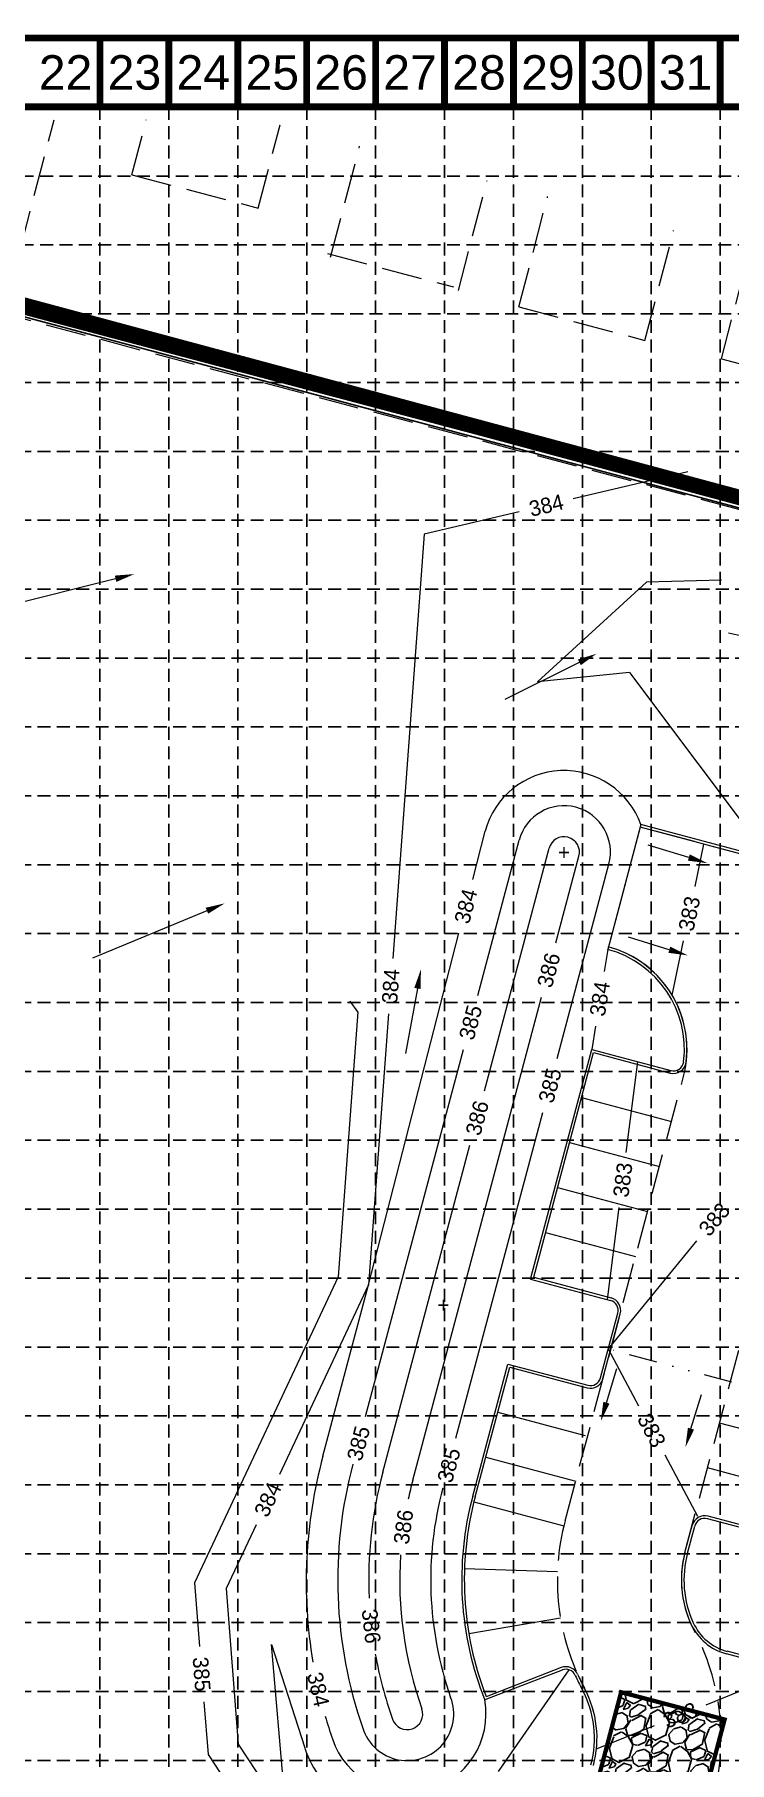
# Model space of a CAD drawing. Header units: feet. Extents: x 3681 to 4536, y 5858 to 6393.
# Drawn here: x 3975.8 to 4110.2, y 6058.4 to 6392.7 of the extents above; entities that cross this region are included whole.
import ezdxf
from ezdxf.enums import TextEntityAlignment as Align

# ---------------------------------------------------------------- set-up
doc = ezdxf.new("R2010")
doc.units = ezdxf.units.FT
doc.header["$MEASUREMENT"] = 0
for name, pattern in [('DGN Style 3', [10.924007, 7.802862, -3.121145]), ('DGN Style 6', [14.841043, 0.007803, -3.121145, 5.462003, -3.121145, 0.007803, -3.121145]), ('HIDDEN', [0.375, 0.25, -0.125])]:
    doc.linetypes.add(name, pattern=pattern)
for name, color, linetype in [('BASE', 7, 'Continuous'), ('GRID', 254, 'HIDDEN'), ('LEGEND', 7, 'Continuous')]:
    doc.layers.add(name, color=color, linetype=linetype)
for name, color, linetype, lineweight in [('Level 17', 7, 'Continuous', 0), ('Level 25', 7, 'Continuous', 0), ('Level 36', 7, 'Continuous', 0), ('Level 38', 7, 'Continuous', 0), ('Level 43', 7, 'Continuous', 0), ('LIMITS OF DISTURBANCE', 1, 'HIDDEN', 50), ('PC', 7, 'Continuous', 0), ('Proposed Contour Numbers', 7, 'Continuous', 0)]:
    doc.layers.add(name, color=color, linetype=linetype, lineweight=lineweight)
doc.styles.get("Standard").update_dxf_attribs({"font": 'ARIAL.TTF'})
doc.styles.add('Style-ENGINEERING', font='ENGINEERING.shx')

msp = doc.modelspace()

# ---------------------------------------------------------------- hatches: boundary and pattern name
at = {"layer": 'LEGEND'}
h = msp.add_hatch(dxfattribs=at)
h.set_pattern_fill('GRAVEL', color=4, scale=8.280596, angle=-148.74, style=0)
h.set_pattern_definition([(79.2728264, (2204.3013, 18541.986), (17.95449191, 98.081783257), [1.1140383, -110.289993]), (36.2297264, (2204.50864, 18543.0806), (-80.644194489, -58.64226039), [1.911725, -189.2606916]), (343.7704264, (2206.05073, 18544.21047), (-118.051153558, 34.892905826), [1.347982, -133.4503575]), (118.5337264, (2207.73707, 18547.6559), (78.861416143, -145.865543137), [1.740896, -172.3486747]), (144.0937264, (2206.9055, 18549.18534), (86.956085583, -63.456118718), [1.7070864, -169.001782]), (208.5337264, (2205.5228, 18550.1865), (145.865543137, 78.861416143), [1.740896, -172.3486747]), (248.9542264, (2203.99335, 18549.3549), (49.049754511, 126.645127139), [2.302246, -227.922167]), (283.5153264, (2203.16658, 18547.20623), (44.984705593, -185.8043789895), [2.173557, -215.1822377]), (332.6896264, (2203.67456, 18545.09286), (112.488343707, -57.643572276), [1.746792, -172.932581]), (26.4964264, (2205.22664, 18544.2914), (-82.15967314, -40.188533913), [1.9942326, -97.7173563]), (73.6574264, (2207.0114, 18545.18112), (37.674328221, 129.4265766495), [2.578975, -255.318736]), (350.0741264, (2200.68646, 18543.4727), (75.330952424, -12.391603273), [0.8802357, -87.1437054]), (22.7292264, (2201.55352, 18543.32093), (-100.61357217, -41.703959686), [1.674643, -165.790053]), (76.260026, (2203.098, 18543.968), (-4.296992, 7.0784306), [1.17105, -10.539477]), (54.458626, (2204.1092, 18543.4194), (-26.798152745, -35.64181873), [0.6306337, -62.4325093]), (143.061426, (2204.4758, 18543.9325), (19.96940117, -16.93829668), [0.891845, -43.700533]), (242.223826, (2203.763, 18544.4685), (-12.64127893, -27.04783808), [1.4485165, -46.835244]), (12.825126, (2203.088, 18543.1869), (-18.4538437, -1.5155663), [1.047421, -25.138127]), (227.6495264, (2208.5813, 18546.42475), (-57.893358333, -64.205150483), [1.4673217, -145.26522]), (281.6062264, (2207.59283, 18545.34034), (-18.953227618, 95.05066978), [1.231002, -121.8689166]), (144.458626, (2203.9474, 18541.7712), (35.64181873, -26.798152745), [1.261259, -61.801884]), (194.8705264, (2202.92107, 18542.50433), (83.675240198, 21.734683467), [1.4673217, -145.26522]), (190.704026, (2205.9172, 18550.8134), (43.98611921, 7.32813329), [1.4149883, -69.334461]), (146.0351264, (2204.5268, 18550.55057), (82.65899955, -56.377816094), [1.185599, -117.3744986]), (278.061426, (2199.5796, 18548.8066), (7.32808649, -43.98612715), [1.261259, -61.801884]), (228.6140264, (2199.75645, 18547.55783), (74.83164372, 84.17456303), [1.3880847, -137.420009]), (280.704026, (2203.048, 18550.9122), (-7.32813329, 43.98611921), [0.707494, -70.041955]), (312.569926, (2200.0043, 18549.0644), (24.26637785, -24.01673823), [0.4222276, -41.800691]), (17.223826, (2200.29, 18548.7535), (-25.53227138, -5.81256), [1.7070864, -32.4346823]), (37.2690264, (2201.92046, 18549.25897), (-66.487294121, -50.048329998), [1.582008, -156.618564]), (154.950126, (2203.3763, 18545.1055), (15.67241742, -9.85985712), [1.194244, -28.6618687]), (204.4172264, (2202.29435, 18545.61117), (-128.927293678, -58.891926719), [2.0850045, -206.41509]), (272.2054264, (2200.3958, 18544.7493), (-1.76522325, 66.736964443), [0.852537, -84.40142]), (301.26003, (2200.429, 18543.897), (11.375419, -2.7814376), [0.496836, -7.7837607]), (331.5164264, (2202.19093, 18549.13256), (-58.39262311, 32.361074936), [1.1503736, -113.887349]), (259.2728264, (2203.20206, 18548.58394), (-17.95449191, -98.081783257), [2.2280767, -109.1759546]), (211.26003, (2202.787, 18546.395), (-2.7814376, -11.375419), [2.152955, -6.1276414]), (176.5648264, (2200.94695, 18545.2776), (100.863215332, -6.579176676), [1.309278, -129.618445]), (105.314626, (2199.64, 18545.356), (-10.10953597, 32.61070466), [1.2056714, -59.0779817]), (58.9060264, (2199.3216, 18546.5189), (91.520168687, 152.427144589), [1.9630396, -194.3412433]), (26.6861264, (2200.3354, 18548.19988), (96.316541181, 48.7824906155), [2.0767653, -205.599542])])
edge = h.paths.add_edge_path()
edge.add_line((4070.83, 6022.41), (4100.85, 6014.47))
edge.add_arc((4102.18, 6019.48), 5.18, 165.2333, 255.1943, ccw=False)
edge.add_line((4097.17, 6020.8), (4109.29, 6066.66))
edge.add_line((4109.29, 6066.66), (4089.26, 6071.95))
edge.add_line((4089.26, 6071.95), (4077.16, 6026.09))
edge.add_arc((4072.15, 6027.41), 5.18, 255.1943, 345.2333, ccw=False)

# ---------------------------------------------------------------- linework, layer by layer
at = {"layer": 'BASE', "const_width": 1.33}
for points in [[(3681.76, 5858.75), (4535.09, 5858.75), (4535.09, 6392.08), (3681.76, 6392.08)], [(3695.09, 5872.08), (4521.76, 5872.08), (4521.76, 6378.75), (3695.09, 6378.75)]]:
    msp.add_lwpolyline(points, close=True, dxfattribs=at)
for points in [[(3988.42, 6378.75), (3988.42, 6392.08)], [(4001.76, 6378.75), (4001.76, 6392.08)], [(4015.09, 6378.75), (4015.09, 6392.08)], [(4028.42, 6378.75), (4028.42, 6392.08)], [(4041.76, 6378.75), (4041.76, 6392.08)], [(4055.09, 6378.75), (4055.09, 6392.08)], [(4068.42, 6378.75), (4068.42, 6392.08)], [(4081.76, 6378.75), (4081.76, 6392.08)], [(4095.09, 6378.75), (4095.09, 6392.08)], [(4108.42, 6378.75), (4108.42, 6392.08)]]:
    msp.add_lwpolyline(points, dxfattribs=at)
at = {"layer": 'GRID', "linetype": 'HIDDEN', "ltscale": 10}
for p, q in [((3988.42, 6378.75), (3988.42, 5912.02)), ((4001.76, 6378.75), (4001.76, 5912.02)), ((4015.09, 6378.75), (4015.09, 5912.02)), ((4028.42, 6378.75), (4028.42, 5912.02)), ((4041.76, 6378.75), (4041.76, 5912.02)), ((4055.09, 6378.75), (4055.09, 5912.02)), ((4068.42, 6378.75), (4068.42, 5912.02)), ((4081.76, 6378.75), (4081.76, 5912.02)), ((4095.09, 6378.75), (4095.09, 5912.02)), ((4108.42, 6378.75), (4108.42, 5912.02)), ((3695.58, 6365.37), (4522.25, 6365.37)), ((3695.58, 6352.04), (4522.25, 6352.04)), ((3695.58, 6338.71), (4522.25, 6338.71)), ((3695.09, 6325.42), (4521.76, 6325.42)), ((3695.09, 6312.08), (4521.76, 6312.08)), ((3695.09, 6298.75), (4521.76, 6298.75)), ((3695.09, 6285.42), (4521.76, 6285.42)), ((3695.09, 6272.08), (4521.76, 6272.08)), ((3695.09, 6258.75), (4521.76, 6258.75)), ((3695.09, 6245.42), (4521.76, 6245.42)), ((3695.09, 6232.08), (4521.76, 6232.08)), ((3695.09, 6218.75), (4521.76, 6218.75)), ((3695.09, 6205.42), (4521.76, 6205.42)), ((3695.09, 6192.08), (4521.76, 6192.08)), ((3695.09, 6178.75), (4521.76, 6178.75)), ((3695.09, 6165.42), (4521.76, 6165.42)), ((3695.09, 6152.08), (4521.76, 6152.08)), ((3695.09, 6138.75), (4521.76, 6138.75)), ((3695.09, 6125.42), (4521.76, 6125.42)), ((3695.09, 6112.08), (4521.76, 6112.08)), ((3695.09, 6098.75), (4521.76, 6098.75)), ((3695.09, 6085.42), (4521.76, 6085.42)), ((3695.09, 6072.08), (4521.76, 6072.08)), ((3695.09, 6058.75), (4521.76, 6058.75))]:
    msp.add_line(p, q, dxfattribs=at)
at = {"layer": 'LEGEND', "color": 4, "const_width": 0.828}
msp.add_lwpolyline([(4070.83, 6022.41), (4100.85, 6014.47, -0.414014), (4097.17, 6020.8), (4109.29, 6066.66), (4089.26, 6071.95), (4077.16, 6026.09, -0.414413)], format="xyb", close=True, dxfattribs=at)
at = {"layer": 'Level 17', "color": 7, "linetype": 'DGN Style 3', "lineweight": 0}
for p, q in [((3972.95, 6351), (3979.53, 6376.25)), ((3994.59, 6365.58), (3997.37, 6376.25)), ((4019.06, 6359.16), (4023.26, 6375.29)), ((4033.05, 6349.64), (4038.66, 6371.15)), ((3994.59, 6365.58), (4019.06, 6359.16)), ((4057.77, 6343.21), (4063.32, 6364.48)), ((4069.48, 6340.03), (4075.04, 6361.38)), ((4093.87, 6333.57), (4099.42, 6354.84)), ((4032.46, 6350.36), (4056.85, 6343.9)), ((4108.68, 6330.01), (4114.12, 6350.89)), ((4069.48, 6340.03), (4093.87, 6333.57)), ((4108.68, 6330.01), (4133.16, 6323.53))]:
    msp.add_line(p, q, dxfattribs=at)
at = {"layer": 'Level 25', "color": 7, "linetype": 'DGN Style 3', "lineweight": 0}
for p, q in [((3956.91, 6342.21), (4325.6, 6244)), ((4092.96, 6239.37), (4086.79, 6216.18)), ((4219.56, 6205.65), (4092.96, 6239.37)), ((4078.42, 6105.13), (4101.32, 6191.09)), ((4101.61, 6098.96), (4124.51, 6184.91))]:
    msp.add_line(p, q, dxfattribs=at)
for centre, radius, start, end in [((4081.51, 6196.37), 20.5, 345.0844, 435.0844), ((4121.42, 6093.68), 44.5, 165.0844, 208.1334), ((4121.42, 6093.68), 20.5, 165.0844, 208.1334), ((4064.1, 6063.03), 44.5, 345.0844, 388.1334), ((4064.1, 6063.03), 20.5, 345.0844, 388.1334)]:
    msp.add_arc(centre, radius, start, end, dxfattribs=at)
at = {"layer": 'Level 38', "color": 7, "linetype": 'Continuous', "lineweight": 0}
for p, q in [((4093.09, 6239.85), (4086.66, 6215.69)), ((4115.8, 6233.8), (4093.09, 6239.85)), ((4115.67, 6233.32), (4092.96, 6239.37)), ((4071.73, 6151.89), (4083.57, 6196.34)), ((4072.34, 6152.24), (4083.93, 6195.72)), ((4083.57, 6196.34), (4098.86, 6192.26)), ((4083.93, 6195.72), (4098.73, 6191.78)), ((4081.61, 6187.03), (4099, 6182.39)), ((4079.29, 6178.33), (4096.69, 6173.7)), ((4076.98, 6169.63), (4094.37, 6165)), ((4074.66, 6160.94), (4092.05, 6156.3)), ((4071.73, 6151.89), (4087.19, 6147.77)), ((4072.34, 6152.24), (4087.32, 6148.25)), ((4085.26, 6132.76), (4088.61, 6145.32)), ((4085.75, 6132.63), (4089.09, 6145.19)), ((4060.55, 6109.89), (4067.35, 6135.46)), ((4061.03, 6109.77), (4067.71, 6134.85)), ((4067.35, 6135.46), (4082.82, 6131.34)), ((4067.71, 6134.85), (4082.69, 6130.86)), ((4065.39, 6126.15), (4082.3, 6121.64)), ((4125.69, 6119.4), (4108.29, 6124.04)), ((4063.08, 6117.45), (4080.47, 6112.82)), ((4123.37, 6110.71), (4105.98, 6115.34)), ((4060.76, 6108.76), (4078.15, 6104.12)), ((4101.61, 6098.96), (4103.02, 6104.23)), ((4102.1, 6098.83), (4103.5, 6104.1)), ((4121.41, 6101.4), (4105.95, 6105.52)), ((4121.05, 6102.01), (4106.08, 6106)), ((4076.95, 6095.22), (4058.96, 6095.84)), ((4077.55, 6086.25), (4059.8, 6083.25)), ((4114.69, 6078.03), (4109.63, 6079.37)), ((4114.81, 6078.52), (4109.76, 6079.86)), ((4077.84, 6076.24), (4062.87, 6070.44)), ((4077.66, 6076.71), (4063.15, 6071.08))]:
    msp.add_line(p, q, dxfattribs=at)
for centre, radius, start, end in [((4081.51, 6196.37), 20, 353.0679, 435.0844), ((4081.51, 6196.37), 20.5, 353.0679, 435.0844), ((4099.38, 6194.19), 2.5, 255.0844, 353.0679), ((4099.38, 6194.19), 2, 255.0844, 353.0679), ((4086.68, 6145.83), 2, 345.0844, 435.0844), ((4086.68, 6145.83), 2.5, 345.0844, 435.0844), ((4083.33, 6133.27), 2.5, 255.0844, 345.0844), ((4083.33, 6133.27), 2, 255.0844, 345.0844), ((4121.42, 6093.68), 63, 165.0844, 201.6521), ((4121.42, 6093.68), 62.5, 165.0844, 201.1938), ((4105.43, 6103.58), 2.5, 75.0844, 165.0844), ((4105.43, 6103.58), 2, 75.0844, 165.0844), ((4121.42, 6093.68), 20.5, 165.0844, 204.5531), ((4121.42, 6093.68), 20, 165.0844, 204.5531), ((4112.33, 6089.52), 10.5, 204.5531, 255.1333), ((4112.33, 6089.52), 10, 204.5531, 255.1333), ((4078.57, 6074.38), 2.5, 24.2429, 111.1938), ((4078.57, 6074.38), 2, 24.2429, 111.1938), ((4121.42, 6093.68), 45, 204.2429, 208.1334), ((4121.42, 6093.68), 44.5, 204.2429, 208.1334), ((4064.1, 6063.03), 20.5, 345.0844, 388.1334), ((4064.1, 6063.03), 20, 345.0844, 388.1334)]:
    msp.add_arc(centre, radius, start, end, dxfattribs=at)
at = {"layer": 'Level 43', "color": 7, "lineweight": -3}
for p, q in [((4332.98, 6243.59), (3955.78, 6343.42)), ((3955.78, 6343.42), (4334.37, 6242.98)), ((4331.92, 6242.42), (3956.48, 6342.7))]:
    msp.add_line(p, q, dxfattribs=at)
at = {"layer": 'LIMITS OF DISTURBANCE', "color": 1, "linetype": 'HIDDEN', "lineweight": -3, "ltscale": 65, "const_width": 3}
msp.add_lwpolyline([(4334.29, 6243.45), (3955.64, 6345.24), (3883.01, 6072.36), (3909.45, 6066.64)], dxfattribs=at)
at = {"layer": 'PC', "color": 43, "linetype": 'Continuous', "lineweight": 0}
for p, q in [((4102.17, 6308.13), (4080.01, 6302.88)), ((4069.55, 6300.4), (4051.13, 6296.04)), ((4051.13, 6296.04), (4045.06, 6213.94)), ((4073.08, 6267.5), (4094.19, 6286.78)), ((4108.66, 6287.14), (4094.19, 6286.78)), ((4090.87, 6269.29), (4073.08, 6267.5)), ((4090.87, 6269.29), (4117.36, 6234.06)), ((4060.54, 6229.26), (4062.93, 6238.57)), ((4061.51, 6206.75), (4069.52, 6236.82)), ((4062.82, 6188.35), (4075.31, 6235.27)), ((4076.65, 6216.96), (4081.11, 6233.73)), ((4103.56, 6227.88), (4105.28, 6236.09)), ((4076.89, 6194.56), (4086.91, 6232.18)), ((4040.4, 6150.8), (4057.87, 6218.85)), ((4099.13, 6206.84), (4101.35, 6217.36)), ((4086.66, 6215.69), (4085.98, 6211.44)), ((4048.95, 6112.98), (4073.84, 6206.43)), ((4038.29, 6203.64), (4034.49, 6152.35)), ((4038.29, 6203.64), (4036.86, 6205.67)), ((4044.27, 6203.22), (4040.4, 6150.8)), ((4084.29, 6200.82), (4083.57, 6196.34)), ((4039.82, 6125.31), (4058.74, 6196.36)), ((4090.26, 6176.42), (4092.51, 6193.95)), ((4057.31, 6121.08), (4074.12, 6184.16)), ((4043.15, 6114.53), (4060.01, 6177.83)), ((4086.61, 6147.92), (4088.9, 6165.76)), ((4103.88, 6159.3), (4086.76, 6138.37)), ((4034.49, 6152.35), (4006.71, 6093.11)), ((4040.4, 6150.8), (4023.18, 6114.1)), ((4031.56, 6117.62), (4040.4, 6150.8)), ((4086.76, 6138.37), (4092.63, 6127.36)), ((4097.7, 6117.87), (4104.02, 6106.03)), ((4018.61, 6104.37), (4012.81, 6092)), ((4006.71, 6093.11), (4007.68, 6080.81)), ((4012.81, 6092), (4015.19, 6061.9)), ((4024.1, 6052.03), (4021.62, 6081.21)), ((4021.62, 6081.21), (4028.07, 6061.15)), ((4065.54, 6056.61), (4079.19, 6076.28)), ((4105.69, 6069.51), (4116.97, 6074.06)), ((4008.52, 6070.08), (4009.33, 6059.89)), ((4084.5, 6060.96), (4095.72, 6065.49)), ((4009.33, 6059.89), (4015.97, 6049.81)), ((4015.19, 6061.9), (4033.8, 6033.69))]:
    msp.add_line(p, q, dxfattribs=at)
at = {"layer": 'PC', "color": 43, "linetype": 'DGN Style 6', "lineweight": 0}
msp.add_line((4128.29, 6127.23), (4086.76, 6138.37), dxfattribs=at)
at = {"layer": 'PC', "color": 43, "linetype": 'Continuous', "lineweight": 0}
for points in [[(3991.44, 6287.43), (3970.09, 6282.09)], [(4126.28, 6273.3), (4110.05, 6276.9)], [(4081.17, 6271.25), (4066.78, 6264.06)], [(4102.37, 6233.48), (4094.49, 6235.9)], [(4009.11, 6223.19), (3986.96, 6214)], [(4098.59, 6215.64), (4090.71, 6218.05)], [(4049.85, 6208.14), (4047.56, 6195.57)], [(4086.41, 6127.97), (4088.43, 6134.61)], [(4102.78, 6122.94), (4104.79, 6129.58)]]:
    msp.add_lwpolyline(points, dxfattribs=at)
for centre, radius, start, end in [((4078.21, 6234.5), 15.81, 19.7795, 165.0837), ((4078.21, 6234.5), 9, 345.0851, 525.0837), ((4078.21, 6234.5), 3, 345.0844, 525.083), ((4121.43, 6093.27), 93.11, 164.845, 189.5931), ((4121.42, 6093.68), 87, 165.0844, 199.268), ((4121.42, 6093.68), 81, 165.0844, 182.5063), ((4121.42, 6093.68), 75, 165.0844, 167.992), ((4121.42, 6093.68), 69, 165.0844, 199.2458), ((4121.42, 6093.68), 75, 176.2974, 199.4479), ((4121.42, 6093.68), 81, 190.1983, 199.4479), ((4047.87, 6067.71), 15.24, 198.3323, 370.3149), ((4047.87, 6067.71), 9, 197.7088, 380.9966), ((4121.43, 6093.27), 93.11, 196.2007, 199.0286), ((4047.87, 6067.71), 3, 199.4479, 379.4479), ((4047.87, 6067.71), 20.86, 198.3323, 234.6962)]:
    msp.add_arc(centre, radius, start, end, dxfattribs=at)
for points in [[(3991.29, 6288.04), (3995.08, 6288.34), (3991.59, 6286.82)], [(4080.89, 6271.81), (4084.52, 6272.93), (4081.45, 6270.7)], [(4102.55, 6234.08), (4105.95, 6232.38), (4102.18, 6232.88)], [(4008.87, 6223.76), (4012.57, 6224.62), (4009.35, 6222.61)], [(4098.77, 6216.23), (4102.17, 6214.54), (4098.41, 6215.04)], [(4049.24, 6208.25), (4050.52, 6211.83), (4050.47, 6208.03)], [(4087.01, 6127.79), (4085.33, 6124.39), (4085.82, 6128.16)], [(4103.38, 6122.76), (4101.7, 6119.36), (4102.19, 6123.13)]]:
    msp.add_solid(points, dxfattribs=at)

# ---------------------------------------------------------------- texts
at = {"layer": 'BASE'}
for s, p in [('22', (3981.76, 6385.42)), ('23', (3995.09, 6385.42)), ('24', (4008.42, 6385.42)), ('25', (4021.76, 6385.42)), ('26', (4035.09, 6385.42)), ('27', (4048.42, 6385.42)), ('28', (4061.76, 6385.42)), ('29', (4075.09, 6385.42)), ('30', (4088.42, 6385.42)), ('31', (4101.76, 6385.42))]:
    msp.add_text(s, height=6.667, dxfattribs=at).set_placement(p, align=Align.MIDDLE_CENTER)
at = {"layer": 'Level 36', "color": 7, "lineweight": 40}
msp.add_text('MANNING DRIVE', height=9, rotation=342.9799, dxfattribs=at).set_placement((3891.04, 6054.22))
at = {"layer": 'Proposed Contour Numbers', "color": 43, "linetype": 'Continuous', "lineweight": 0, "style": 'Style-ENGINEERING'}
for s, rotation, p in [('384', 13.3245, (4074.78, 6301.64)), ('384', 75.5974, (4059.21, 6224.06)), ('383', 78.1255, (4102.45, 6222.62)), ('386', 75.0844, (4075.24, 6211.69)), ('384', 85.7732, (4044.67, 6208.58)), ('384', 80.9404, (4085.13, 6206.13)), ('385', 75.0844, (4060.12, 6201.56)), ('385', 75.0844, (4075.5, 6189.36)), ('386', 75.0844, (4061.41, 6183.09)), ('383', 82.6994, (4089.58, 6171.09)), ('383', 50.7098, (4107.29, 6163.46)), ('385', 75.0844, (4038.43, 6120.11)), ('383', 298.0847, (4095.17, 6122.62)), ('385', 75.0844, (4055.93, 6115.88)), ('384', 64.869, (4020.9, 6109.24)), ('386', 82.1447, (4047.13, 6103.93)), ('386', 276.3523, (4040.92, 6084.72)), ('385', 274.514, (4008.1, 6075.45)), ('384', 282.8969, (4030.67, 6072.49)), ('383', 21.9646, (4100.7, 6067.5))]:
    msp.add_text(s, height=3, rotation=rotation, dxfattribs=at).set_placement(p, align=Align.MIDDLE_CENTER)
for p in [(4078.21, 6234.5), (4054.88, 6146.92)]:
    msp.add_text('+', height=3, dxfattribs=at).set_placement(p, align=Align.MIDDLE_CENTER)

doc.saveas('drawing.dxf')
